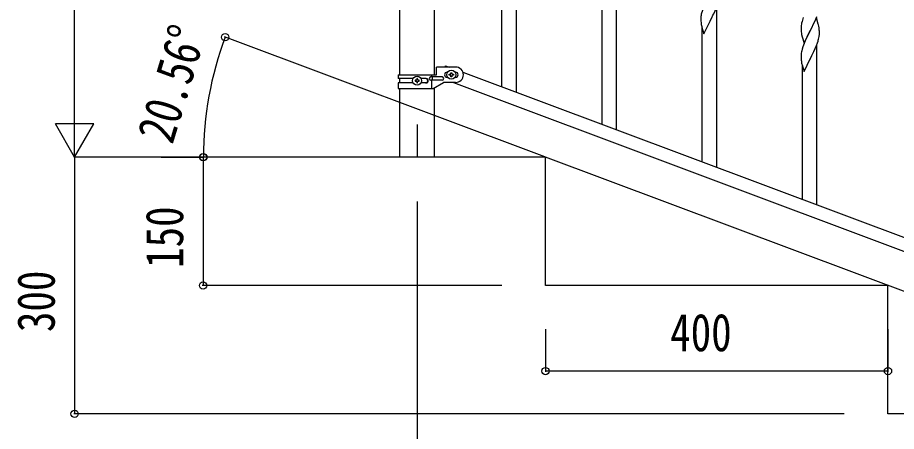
# Model space of a CAD drawing. Units: millimetres, scale not verified. Extents: x -4015 to 4015, y -2862 to 2860.
# Drawn here: x 13 to 1040, y 640 to 1123 of the extents above; entities that cross this region are included whole.
import ezdxf
from ezdxf.enums import TextEntityAlignment as Align

# ---------------------------------------------------------------- set-up
doc = ezdxf.new("R2010")
doc.units = ezdxf.units.MM
doc.header["$LTSCALE"] = 10
doc.layers.add('0-3_YKK_A1', color=4, linetype='Continuous')
doc.layers.add('0-4_YKK_D', color=6, linetype='Continuous')
doc.styles.add('ＭＳ ゴシック', font='')
doc.styles.get('ＭＳ ゴシック').set_extended_font_data('MS Gothic')

msp = doc.modelspace()

# ---------------------------------------------------------------- linework, layer by layer
at = {"layer": '0-3_YKK_A1'}
for p, q in [((459.44, 1056.45), (459.44, 1690.1)), ((499.94, 1056.45), (499.94, 1690.1)), ((595.69, 1036.32), (595.69, 1223.44)), ((578.69, 1042.7), (578.69, 1198.69)), ((712.69, 992.44), (712.69, 1179.55)), ((695.69, 998.81), (695.69, 1154.81)), ((829.69, 948.46), (829.69, 1135.57)), ((821.86, 1119.11), (821.7, 1118.78)), ((812.69, 954.84), (812.69, 1110.83)), ((946.69, 904.48), (946.69, 1091.6)), ((938.86, 1075.13), (938.7, 1074.8)), ((502.19, 1056.45), (502.19, 1065.45)), ((524.69, 1065.45), (502.19, 1065.45)), ((512.38, 1065.45), (512.96, 1066.98)), ((512.96, 1066.98), (517.05, 1065.45)), ((514.69, 1059.45), (515.32, 1059.45)), ((524.06, 1059.45), (524.69, 1059.45)), ((533.19, 1059.39), (1237.05, 795.39)), ((929.69, 910.86), (929.69, 1066.85)), ((457.69, 1056.45), (457.69, 1051.95)), ((457.69, 1056.45), (502.19, 1056.45)), ((475.01, 1051.95), (457.69, 1051.95)), ((459.44, 1046.95), (459.44, 1051.95)), ((478.25, 1049.92), (477.29, 1049.92)), ((481.13, 1048.96), (482.09, 1048.96)), ((490.28, 1051.95), (484.36, 1051.95)), ((508.89, 1053.95), (495.81, 1053.95)), ((508.89, 1049.95), (495.81, 1049.95)), ((496.66, 1056.45), (496.66, 1053.95)), ((496.66, 1049.95), (496.66, 1040.45)), ((497.21, 1053.95), (497.21, 1049.95)), ((498.56, 1040.45), (510.69, 1047.45)), ((524.69, 1047.45), (510.69, 1047.45)), ((514.69, 1053.45), (515.32, 1053.45)), ((518.25, 1055.97), (517.29, 1055.97)), ((521.13, 1056.93), (522.09, 1056.93)), ((522.33, 1047.45), (1226.18, 783.44)), ((524.06, 1053.45), (524.69, 1053.45)), ((457.69, 1046.95), (457.69, 1040.45)), ((475.02, 1046.95), (457.69, 1046.95)), ((457.69, 1040.45), (498.56, 1040.45)), ((459.44, 960.1), (459.44, 1040.45)), ((490.28, 1046.95), (484.36, 1046.95)), ((499.94, 960.1), (499.94, 1041.24)), ((479.69, 998.22), (479.69, 960.1)), ((499.94, 960.1), (459.44, 960.1)), ((1429.69, 660.1), (629.69, 960.1)), ((1029.69, 660.1), (1029.69, 810.1)), ((1429.69, 660.1), (1029.69, 660.1))]:
    msp.add_line(p, q, dxfattribs=at)
for points in [[(829.09, 1166.84), (821.86, 1151.98), (821.7, 1151.65), (819.35, 1146.99), (817.59, 1143.34), (817.14, 1142.38), (816.03, 1139.92), (814.76, 1136.9), (813.97, 1134.87), (813.25, 1132.85), (812.46, 1130.37), (811.94, 1128.45), (811.63, 1127.05), (811.39, 1125.7), (811.23, 1124.4), (811.17, 1123.57), (811.14, 1122.77), (811.16, 1120.91), (811.19, 1119.9), (811.24, 1118.96), (811.34, 1117.52), (811.49, 1116.2)], [(811.86, 1114.03), (812.12, 1112.85), (812.37, 1111.89), (814.64, 1104.25), (821.86, 1119.11), (822.03, 1119.44), (823.75, 1122.82), (825.25, 1125.88), (826.14, 1127.75), (827.69, 1131.17), (828.13, 1132.17), (829.17, 1134.7), (830.3, 1137.73), (830.97, 1139.73)], [(928.19, 1112.87), (928.15, 1112.06), (928.14, 1111.66), (928.16, 1109.8), (928.19, 1108.79), (928.24, 1107.85), (928.34, 1106.41), (928.49, 1105.1), (928.63, 1104.11), (928.81, 1103.15), (928.91, 1102.68), (929.12, 1101.74), (929.37, 1100.79), (931.64, 1093.14), (938.86, 1108), (939.03, 1108.33), (940.96, 1112.13), (942.47, 1115.23), (943.14, 1116.64), (944.48, 1119.56), (945.34, 1121.57), (946.56, 1124.6)], [(946.09, 1122.86), (938.86, 1108), (938.7, 1107.67), (936.35, 1103.01), (934.59, 1099.36), (934.14, 1098.4), (933.03, 1095.94), (931.76, 1092.92), (930.97, 1090.89), (930.25, 1088.87), (929.46, 1086.39), (928.94, 1084.47), (928.63, 1083.07), (928.39, 1081.72), (928.23, 1080.42), (928.17, 1079.59), (928.14, 1078.8), (928.16, 1076.93), (928.19, 1075.92), (928.24, 1074.98), (928.34, 1073.54), (928.49, 1072.23)], [(929.76, 1120.25), (929.32, 1118.78), (928.83, 1116.87), (928.54, 1115.48), (928.32, 1114.15)], [(948.82, 1113.32), (948.48, 1114.73), (948.29, 1115.46), (946.09, 1122.86)], [(949.56, 1103.53), (949.58, 1104.33), (949.58, 1105.48), (949.53, 1107.21), (949.47, 1108.45), (949.36, 1109.86)], [(948.67, 1098.18), (949, 1099.6), (949.27, 1100.96), (949.46, 1102.28)], [(928.86, 1070.05), (929.12, 1068.87), (929.37, 1067.92), (931.64, 1060.27), (938.86, 1075.13), (939.03, 1075.46), (940.75, 1078.85), (942.25, 1081.9), (943.14, 1083.77), (944.69, 1087.19), (945.13, 1088.19), (946.17, 1090.72), (947.3, 1093.75), (947.97, 1095.75)], [(519.21, 1057.89), (519.21, 1058.85), (520.17, 1058.85), (520.17, 1057.89)], [(477.29, 1049.92), (477.29, 1048.96), (478.25, 1048.96)], [(480.17, 1050.88), (480.17, 1051.84), (479.21, 1051.84), (479.21, 1050.88)], [(479.21, 1048), (479.21, 1047.04), (480.17, 1047.04), (480.17, 1048)], [(482.09, 1048.96), (482.09, 1049.92), (481.13, 1049.92)], [(517.29, 1055.97), (517.29, 1056.93), (518.25, 1056.93)], [(520.17, 1055.01), (520.17, 1054.05), (519.21, 1054.05), (519.21, 1055.01)], [(522.09, 1056.93), (522.09, 1055.97), (521.13, 1055.97)], [(1029.69, 810.1), (629.69, 810.1), (629.69, 960.1), (229.69, 960.1)]]:
    msp.add_lwpolyline(points, dxfattribs=at)
for centre in [(519.69, 1056.45), (479.69, 1049.44)]:
    msp.add_circle(centre, 5.3, dxfattribs=at)
for centre, radius, start, end in [((1005.39, 1096), 79.42, 159.93435, 162.22611), ((866.09, 1124.36), 55.21, 188.49987, 190.79162), ((960.13, 1110.26), 32.04, 173.03232, 175.32407), ((907.35, 1104.61), 42.37, 9.56725, 11.859), ((904.5, 1105.01), 45.12, 6.17603, 8.46779), ((918.14, 1105.53), 31.49, 354.07159, 356.36334), ((887.57, 1114.47), 63.23, 342.78424, 345.07599), ((983.09, 1080.39), 55.21, 188.49987, 190.79162), ((514.69, 1056.45), 3, 90, 270), ((518.25, 1057.89), 0.96, 270, 0), ((521.13, 1057.89), 0.96, 180, 270), ((524.69, 1056.45), 9, 270, 90), ((524.69, 1056.45), 3, 270, 90), ((478.25, 1050.88), 0.96, 270, 0), ((478.25, 1048), 0.96, 0, 90), ((481.13, 1050.88), 0.96, 180, 270), ((481.13, 1048), 0.96, 90, 180), ((489.53, 1049.45), 2.5, 270, 90), ((490.28, 1049.45), 2.5, 270, 90), ((495.81, 1051.95), 2, 90, 270), ((508.89, 1051.95), 2, 270, 90), ((518.25, 1055.01), 0.96, 0, 90), ((521.13, 1055.01), 0.96, 90, 180)]:
    msp.add_arc(centre, radius, start, end, dxfattribs=at)
at = {"layer": '0-4_YKK_D'}
for p, q in [((79.69, 1005.1), (79.69, 1715.1)), ((628.75, 960.45), (254.6, 1100.76)), ((79.69, 960.1), (79.69, 1038.04)), ((79.69, 960.1), (57.19, 999.07)), ((102.19, 999.07), (57.19, 999.07)), ((79.69, 960.1), (102.19, 999.07)), ((183.69, 960.1), (78.69, 960.1)), ((254.94, 960.1), (78.69, 960.1)), ((79.69, 960.1), (79.69, 660.1)), ((180.69, 960.1), (230.69, 960.1)), ((229.69, 960.1), (229.69, 810.1)), ((479.69, 908.1), (479.69, 509.1)), ((578.69, 810.1), (228.69, 810.1)), ((629.69, 759.1), (629.69, 709.1)), ((1029.69, 759.1), (1029.69, 709.1)), ((1029.69, 710.1), (629.69, 710.1)), ((978.69, 660.1), (78.69, 660.1))]:
    msp.add_line(p, q, dxfattribs=at)
for centre in [(255.54, 1100.41), (229.69, 960.1), (230.1, 960.1), (229.69, 810.1), (629.69, 710.1), (1029.69, 710.1), (79.69, 660.1)]:
    msp.add_circle(centre, 4.25, dxfattribs=at)
msp.add_arc((629.69, 960.1), 399.59, 159.44395, 180, dxfattribs=at)

# ---------------------------------------------------------------- texts
at = {"layer": '0-4_YKK_D', "style": 'ＭＳ ゴシック', "width": 0.8}
for s, rotation, p in [('20.56°', 73.079, (206.54, 970.09)), ('150', 90, (219.69, 830.7)), ('300', 90, (69.69, 755.7))]:
    msp.add_text(s, height=43.99, rotation=rotation, dxfattribs=at).set_placement(p, align=Align.BOTTOM_LEFT)
msp.add_text('400', height=43.99, dxfattribs=at).set_placement((775.29, 720.1), align=Align.BOTTOM_LEFT)

doc.saveas('drawing.dxf')
